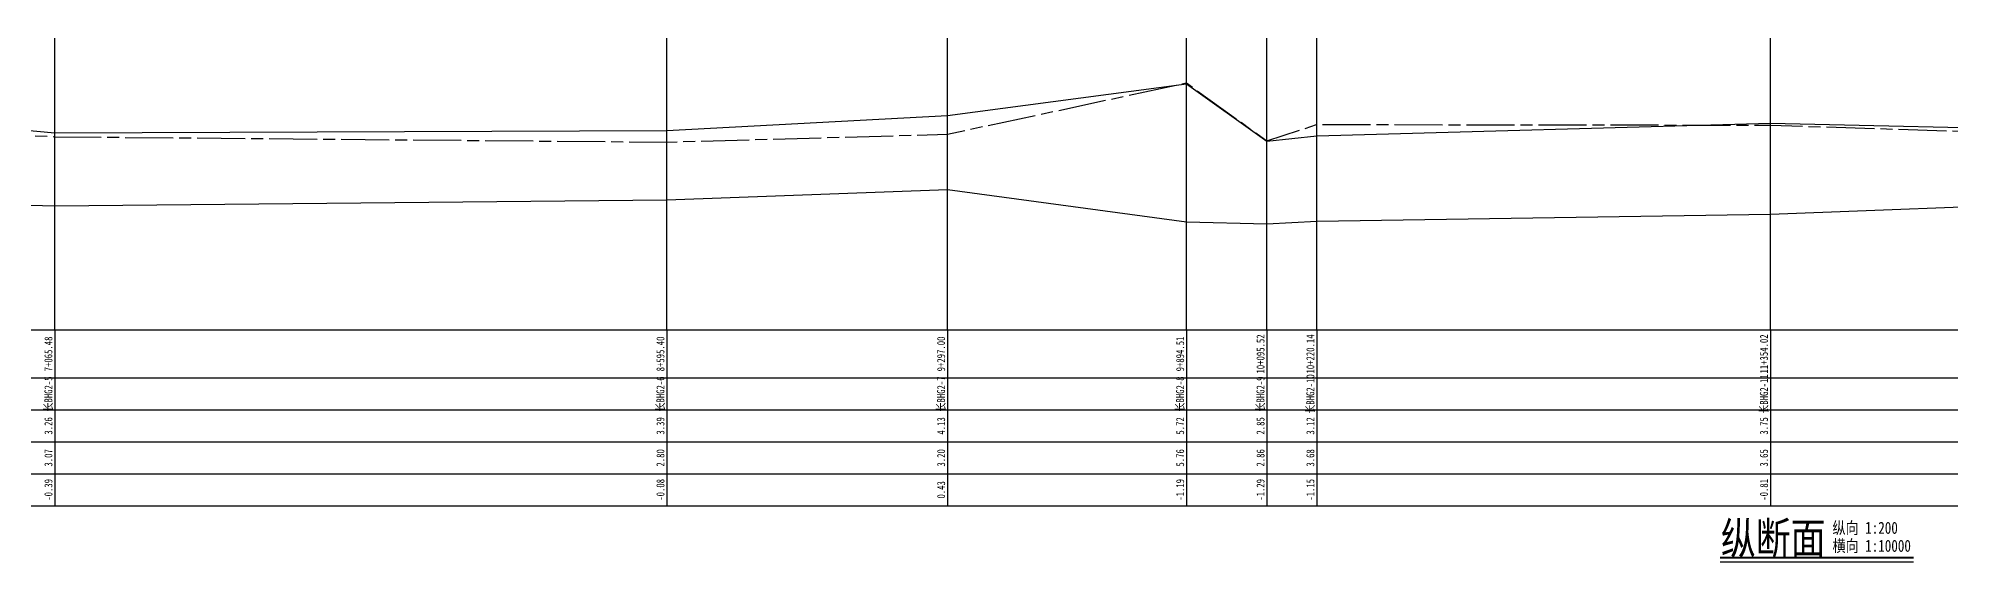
# Model space of a CAD drawing. Extents: x 529382 to 536292, y 3419671 to 3423811.
# Drawn here: x 534665.9 to 535143.9, y 3420367.6 to 3420498.6 of the extents above; entities that cross this region are included whole.
import ezdxf
from ezdxf.enums import TextEntityAlignment as Align

# ---------------------------------------------------------------- set-up
doc = ezdxf.new("R2010")
doc.units = 0
doc.header["$LTSCALE"] = 0.5
doc.linetypes.add('ACAD_ISO08W100', pattern=[36, 24, -3, 6, -3])
for name, color, linetype, lineweight in [('00右岸断面线', 5, 'ACAD_ISO08W100', 30), ('00左岸断面线', 6, 'CONTINUOUS', 30), ('00河底高程', 2, 'CONTINUOUS', 30)]:
    doc.layers.add(name, color=color, linetype=linetype, lineweight=lineweight)
doc.layers.add('tab', color=9, linetype='CONTINUOUS')
doc.layers.add('zh', color=9, linetype='CONTINUOUS')
doc.styles.add('HZ', font='fangsong_GB2312.ttf', dxfattribs={"width": 0.8})

msp = doc.modelspace()

# ---------------------------------------------------------------- linework, layer by layer
at = {"layer": '00右岸断面线', "flags": 128}
msp.add_lwpolyline([(533969.43, 3420489), (534033.52, 3420475.45), (534118.12, 3420477.05), (534214.65, 3420478.2), (534296.37, 3420473.25), (534376.03, 3420473.95), (534473.56, 3420475.7), (534562.36, 3420475.9), (534601.52, 3420478.3), (534642.11, 3420475.4), (534669.99, 3420473.9), (534822.98, 3420472.55), (534893.14, 3420474.55), (534952.89, 3420487.35), (534972.99, 3420472.85), (534985.45, 3420476.95), (535098.84, 3420476.8), (535172.77, 3420474.45), (535258.93, 3420476.85), (535339.62, 3420476.55), (535431.79, 3420479), (535501.52, 3420479), (535526.86, 3420478.1), (535592.88, 3420479.15), (535716.72, 3420476.85), (535799.72, 3420475.75), (535896.66, 3420477.8), (536004.3, 3420474.25), (536091.52, 3420474.95), (536157.81, 3420476), (536196.87, 3420477.95), (536291.69, 3420480.75)], dxfattribs=at)
at = {"layer": '00左岸断面线', "flags": 128}
msp.add_lwpolyline([(534642.11, 3420477.45), (534669.99, 3420474.85), (534822.98, 3420475.5), (534893.14, 3420479.2), (534952.89, 3420487.15), (534972.99, 3420472.8), (534985.45, 3420474.15), (535098.84, 3420477.3), (535172.77, 3420475.6), (535258.93, 3420478.2), (535339.62, 3420477.25), (535431.79, 3420476.9), (535501.52, 3420476.5), (535526.86, 3420477.35), (535592.88, 3420473.65), (535716.72, 3420477), (535799.72, 3420477.85), (535896.66, 3420482.45), (536004.3, 3420481.8), (536091.52, 3420476), (536157.81, 3420470.1), (536196.87, 3420479.15), (536291.69, 3420479.2)], dxfattribs=at)
at = {"layer": '00河底高程', "flags": 128}
msp.add_lwpolyline([(534642.11, 3420457.4), (534669.99, 3420456.6), (534822.98, 3420458.15), (534893.14, 3420460.7), (534952.89, 3420452.6), (534972.99, 3420452.1), (534985.45, 3420452.8), (535098.84, 3420454.5), (535172.77, 3420457.4), (535258.93, 3420458.4), (535339.62, 3420458.6), (535431.79, 3420458.75), (535501.52, 3420457.85), (535526.86, 3420456.65), (535592.88, 3420456.65), (535716.72, 3420450.95), (535799.72, 3420456.75), (535896.66, 3420458.25), (536004.3, 3420455.65), (536091.52, 3420458.1), (536157.81, 3420460), (536196.87, 3420459.8), (536291.69, 3420454.7)], dxfattribs=at)
at = {"layer": 'tab'}
for p, q in [((533907.43, 3420425.55), (536291.69, 3420425.55)), ((534669.99, 3420425.55), (534669.99, 3420381.55)), ((534822.98, 3420425.55), (534822.98, 3420381.55)), ((534893.14, 3420425.55), (534893.14, 3420381.55)), ((534952.89, 3420425.55), (534952.89, 3420381.55)), ((534972.99, 3420425.55), (534972.99, 3420381.55)), ((534985.45, 3420425.55), (534985.45, 3420381.55)), ((535098.84, 3420425.55), (535098.84, 3420381.55)), ((533907.43, 3420413.55), (536291.69, 3420413.55)), ((533907.43, 3420405.55), (536291.69, 3420405.55)), ((533907.43, 3420397.55), (536291.69, 3420397.55)), ((533907.43, 3420389.55), (536291.69, 3420389.55)), ((533907.43, 3420381.55), (536291.69, 3420381.55))]:
    msp.add_line(p, q, dxfattribs=at)
at = {"layer": 'tab', "color": 9, "const_width": 0.5, "flags": 128}
msp.add_lwpolyline([(535086.27, 3420368.55), (535134.64, 3420368.55)], dxfattribs=at)
at = {"layer": 'tab', "color": 9, "flags": 128}
msp.add_lwpolyline([(535086.27, 3420367.55), (535134.64, 3420367.55)], dxfattribs=at)
at = {"layer": 'zh', "color": 6}
for p, q in [((534669.99, 3420425.55), (534669.99, 3420498.55)), ((534822.98, 3420425.55), (534822.98, 3420498.55)), ((534893.14, 3420425.55), (534893.14, 3420498.55)), ((534952.89, 3420425.55), (534952.89, 3420498.55)), ((534972.99, 3420425.55), (534972.99, 3420498.55)), ((534985.45, 3420425.55), (534985.45, 3420498.55)), ((535098.84, 3420425.55), (535098.84, 3420498.55))]:
    msp.add_line(p, q, dxfattribs=at)

# ---------------------------------------------------------------- texts
at = {"layer": 'tab', "color": 3, "style": 'HZ', "width": 0.8}
for s, p in [('7+065.48', (534669.99, 3420419.55)), ('8+595.40', (534822.98, 3420419.55)), ('9+297.00', (534893.14, 3420419.55)), ('9+894.51', (534952.89, 3420419.55)), ('10+095.52', (534972.99, 3420419.55)), ('10+220.14', (534985.45, 3420419.55)), ('11+354.02', (535098.84, 3420419.55)), ('长BHG2-5', (534669.99, 3420409.55)), ('长BHG2-6', (534822.98, 3420409.55)), ('长BHG2-7', (534893.14, 3420409.55)), ('长BHG2-8', (534952.89, 3420409.55)), ('长BHG2-9', (534972.99, 3420409.55)), ('长BHG2-10', (534985.45, 3420409.55)), ('长BHG2-11', (535098.84, 3420409.55)), ('3.26', (534669.99, 3420401.55)), ('3.39', (534822.98, 3420401.55)), ('4.13', (534893.14, 3420401.55)), ('5.72', (534952.89, 3420401.55)), ('2.85', (534972.99, 3420401.55)), ('3.12', (534985.45, 3420401.55)), ('3.75', (535098.84, 3420401.55)), ('3.07', (534669.99, 3420393.55)), ('2.80', (534822.98, 3420393.55)), ('3.20', (534893.14, 3420393.55)), ('5.76', (534952.89, 3420393.55)), ('2.86', (534972.99, 3420393.55)), ('3.68', (534985.45, 3420393.55)), ('3.65', (535098.84, 3420393.55)), ('-0.39', (534669.99, 3420385.55)), ('-0.08', (534822.98, 3420385.55)), ('0.43', (534893.14, 3420385.55)), ('-1.19', (534952.89, 3420385.55)), ('-1.29', (534972.99, 3420385.55)), ('-1.15', (534985.45, 3420385.55)), ('-0.81', (535098.84, 3420385.55))]:
    msp.add_text(s, height=2, rotation=90, dxfattribs=at).set_placement(p, align=Align.BOTTOM_CENTER)
msp.add_text('纵断面', height=8, dxfattribs=at).set_placement((535099.56, 3420373.55), align=Align.MIDDLE)
for s, p in [('纵向 1:200', (535114.37, 3420374.55)), ('横向 1:10000', (535114.37, 3420370.05))]:
    msp.add_text(s, height=3, dxfattribs=at).set_placement(p)

doc.saveas('drawing.dxf')
